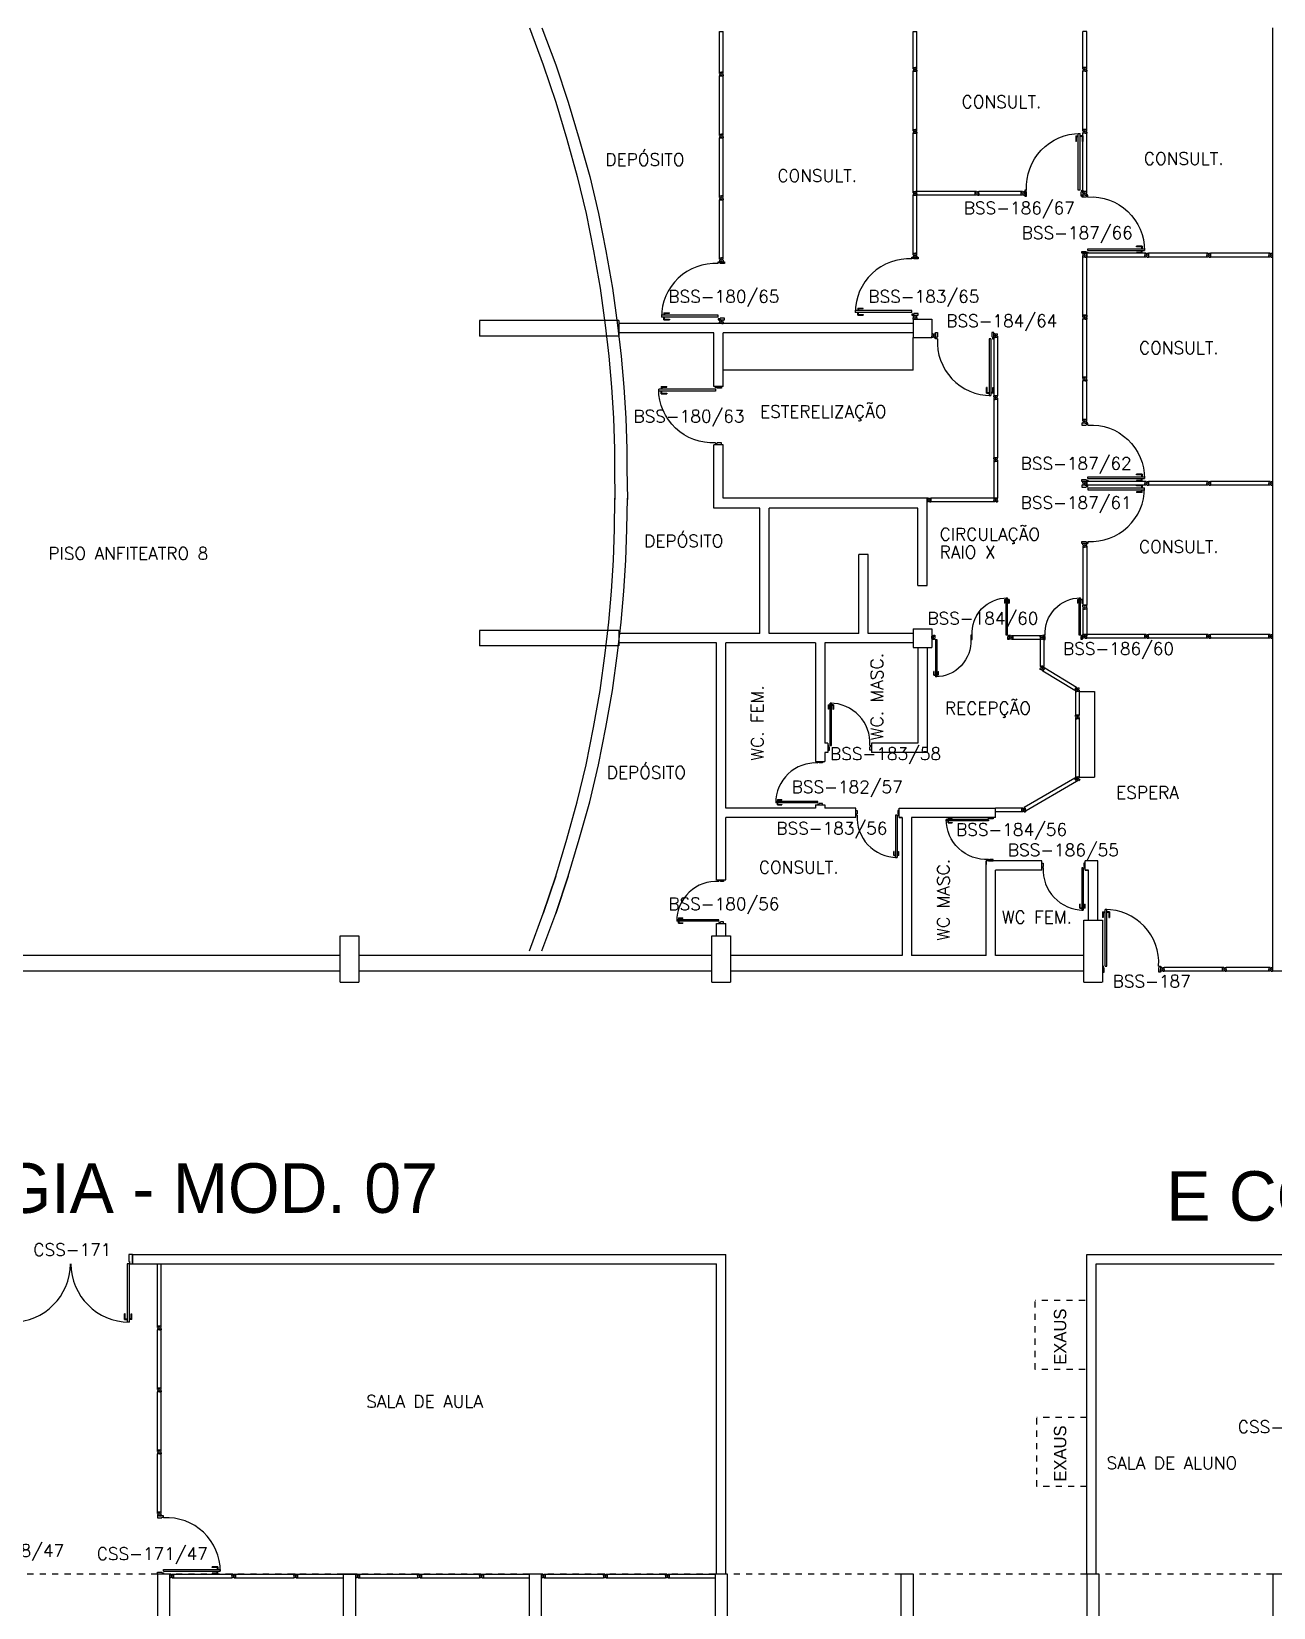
# Model space of a CAD drawing. Extents: x -248 to -11, y 347 to 447.
# Drawn here: x -65.3 to -45.25, y 406.54 to 431.97 of the extents above; entities that cross this region are included whole.
import ezdxf
from ezdxf.enums import TextEntityAlignment as Align

# ---------------------------------------------------------------- set-up
doc = ezdxf.new("R2010")
doc.units = 0
doc.header["$LTSCALE"] = 0.02
doc.header["$MEASUREMENT"] = 0
doc.linetypes.add('HIDDEN2', pattern=[0.1875, 0.125, -0.0625])
doc.layers.get('0').update_dxf_attribs({"linetype": 'CONTINUOUS'})
for name, color, linetype in [('ALV', 2, 'CONTINUOUS'), ('BANC', 2, 'CONTINUOUS'), ('DIV', 2, 'CONTINUOUS'), ('ESQ', 1, 'CONTINUOUS'), ('ESTR', 3, 'CONTINUOUS'), ('PROJ', 1, 'HIDDEN2'), ('TEXTO', 2, 'CONTINUOUS'), ('TEXTO-ENDEREÇO', 2, 'CONTINUOUS'), ('USO', 2, 'CONTINUOUS')]:
    doc.layers.add(name, color=color, linetype=linetype)
doc.styles.add('UNB-100', font='simplex.shx', dxfattribs={"height": 0.2})
doc.styles.add('UNB-100-1', font='simplex.shx', dxfattribs={"height": 0.2})

# ---------------------------------------------------------------- blocks, each defined once
blk = doc.blocks.new('PILAR-SSS')
blk.add_lwpolyline([(0.003, -26.452), (0.003, -27.952), (0.203, -27.952), (0.203, -26.452)], close=True)
blk = doc.blocks.new('PTDP-SSS')
for p, q in [((0.055, 1.015), (0.09, 1.015)), ((0.055, 0.075), (0.055, 1.015)), ((0.09, 0.075), (0.09, 1.015)), ((1.91, 0.075), (1.91, 1.015)), ((1.945, 1.015), (1.91, 1.015)), ((1.945, 0.075), (1.945, 1.015)), ((0.05, 0.075), (0, 0.075)), ((0, 0.075), (0, -0.075)), ((0.05, 0.04), (0.05, 0.075)), ((0.06, 0.04), (0.05, 0.04)), ((0.055, 0.075), (0.09, 0.075)), ((0.06, -0.075), (0.06, 0.04)), ((1.945, 0.075), (1.91, 0.075)), ((1.94, -0.075), (1.94, 0.04)), ((1.94, 0.04), (1.95, 0.04)), ((1.95, 0.04), (1.95, 0.075)), ((1.95, 0.075), (2, 0.075)), ((2, 0.075), (2, -0.075)), ((0, -0.075), (0.06, -0.075)), ((2, -0.075), (1.94, -0.075))]:
    blk.add_line(p, q)
for centre, start, end in [((0.055, 0.075), 0, 90), ((1.945, 0.075), 90, 180)]:
    blk.add_arc(centre, 0.94, start, end)
blk = doc.blocks.new('DIVMT-SSS')
for p, q in [((-0.03, 0.008), (-0.03, 0.03)), ((-0.006, 0.03), (-0.03, 0.03)), ((-0.03, 0.008), (-0.02, 0.008)), ((-0.02, -0.008), (-0.02, 0.008)), ((-0.006, 0.02), (-0.006, 0.03)), ((0.006, 0.02), (-0.006, 0.02)), ((-0.005, 0), (0.005, 0)), ((0.005, 0), (-0.005, 0)), ((0, 0.005), (0, -0.005)), ((0, -0.005), (0, 0.005)), ((0.006, 0.03), (0.03, 0.03)), ((0.006, 0.02), (0.006, 0.03)), ((0.03, 0.008), (0.02, 0.008)), ((0.02, -0.008), (0.02, 0.008)), ((0.03, 0.008), (0.03, 0.03)), ((-0.03, -0.008), (-0.03, -0.03)), ((-0.03, -0.008), (-0.02, -0.008)), ((-0.03, -0.03), (-0.03, -0.97)), ((-0.03, -0.03), (-0.009, -0.03)), ((0.03, -0.03), (-0.03, -0.03)), ((-0.03, -0.03), (-0.006, -0.03)), ((-0.009, -0.03), (-0.027, -0.03)), ((-0.006, -0.02), (-0.006, -0.03)), ((-0.006, -0.02), (0.006, -0.02)), ((-0.006, -0.02), (-0.006, -0.03)), ((0.006, -0.02), (-0.006, -0.02)), ((0.005, -0.03), (-0.005, -0.03)), ((0.006, -0.02), (0.006, -0.03)), ((0.006, -0.02), (0.006, -0.03)), ((0.03, -0.03), (0.006, -0.03)), ((0.03, -0.008), (0.02, -0.008)), ((0.03, -0.008), (0.03, -0.03)), ((0.03, -0.03), (0.03, -0.97)), ((0.03, -0.97), (-0.03, -0.97)), ((-0.006, -0.98), (-0.006, -0.97)), ((-0.006, -0.98), (0.006, -0.98)), ((0.006, -1.001), (-0.006, -1.001)), ((0.005, -0.97), (-0.005, -0.97)), ((0, -0.994), (0, -1.007)), ((0.006, -0.98), (0.006, -0.97)), ((0, -1.02), (0, -1.021))]:
    blk.add_line(p, q)
blk = doc.blocks.new('PDV2E-SSS')
at = {"layer": 'DIV'}
for p, q in [((0.034, 0.925), (0.034, 0.835)), ((0.034, 0.925), (0.074, 0.925)), ((0.044, 0.835), (0.034, 0.835)), ((0.044, 0.915), (0.044, 0.835)), ((0.044, 0.915), (0.074, 0.915)), ((0.076, 0.05), (0.076, 0.965)), ((0.106, 0.965), (0.076, 0.965)), ((0.106, 0.05), (0.106, 0.965)), ((0.148, 0.925), (0.108, 0.925)), ((0.138, 0.915), (0.108, 0.915)), ((0.138, 0.915), (0.138, 0.835)), ((0.138, 0.835), (0.148, 0.835)), ((0.148, 0.925), (0.148, 0.835)), ((0.031, 0.05), (0.031, -0.05)), ((0.051, 0.05), (0.031, 0.05)), ((0.051, 0.02), (0.051, 0.05)), ((0.051, 0.02), (0.061, 0.02)), ((0.061, -0.05), (0.061, 0.02)), ((0.076, 0.05), (0.106, 0.05)), ((0.95, 0.02), (0.94, 0.02)), ((0.94, -0.05), (0.94, 0.02)), ((0.95, 0.02), (0.95, 0.05)), ((0.95, 0.05), (0.97, 0.05)), ((0.97, 0.05), (0.97, 0.035)), ((0.97, 0.035), (0.97, -0.035)), ((0.031, -0.05), (0.061, -0.05)), ((0.97, -0.05), (0.94, -0.05)), ((0.97, -0.035), (0.97, -0.05))]:
    blk.add_line(p, q, dxfattribs=at)
at = {"layer": 'DIV', "color": 1}
blk.add_arc((0.076, 0.1), 0.865, 356.6786, 90, dxfattribs=at)
blk = doc.blocks.new('PISOANF-SSS')
for p, q in [((0, 0), (-0.224, -0.6)), ((-0.224, -0.6), (-0.427, -1.2)), ((-0.427, -1.2), (-0.603, -1.8)), ((-0.603, -1.8), (-0.772, -2.4)), ((-0.772, -2.4), (-0.914, -3)), ((-0.914, -3), (-1.032, -3.6)), ((-1.032, -3.6), (-1.14, -4.2)), ((-1.14, -4.2), (-1.223, -4.8)), ((-1.223, -4.8), (-1.28, -5.3)), ((-1.28, -5.3), (-1.324, -5.8)), ((-1.324, -5.8), (-1.355, -6.3)), ((-1.355, -6.3), (-1.374, -6.8)), ((-1.374, -6.8), (-1.374, -7.111)), ((-1.374, -7.111), (-1.38, -7.611)), ((-1.374, -8.093), (-1.38, -7.593)), ((-1.355, -8.593), (-1.374, -8.093)), ((-1.324, -9.093), (-1.355, -8.593)), ((-1.28, -9.593), (-1.324, -9.093)), ((-1.223, -10.093), (-1.28, -9.593)), ((-1.14, -10.693), (-1.223, -10.093)), ((-1.032, -11.293), (-1.14, -10.693)), ((-0.914, -11.893), (-1.032, -11.293)), ((-0.772, -12.493), (-0.914, -11.893)), ((-0.603, -13.093), (-0.772, -12.493)), ((-0.427, -13.693), (-0.603, -13.093))]:
    blk.add_line(p, q)
blk.add_lwpolyline([(-0.224, -14.293), (-0.427, -13.693)], close=True)
blk.add_lwpolyline([(0, -14.893), (-0.224, -14.293)])
blk = doc.blocks.new('MTT-SSS')
for p, q in [((-0.008, 0.03), (-0.03, 0.03)), ((-0.03, 0.03), (-0.03, 0.006)), ((-0.0185, 0.006), (-0.03, 0.006)), ((-0.0185, -0.006), (-0.0185, 0.006)), ((-0.008, 0.03), (-0.008, 0.02)), ((-0.008, 0.02), (0.008, 0.02)), ((-0.0051, 0), (0.0051, 0)), ((0, -0.0051), (0, 0.0051)), ((0.008, 0.03), (0.03, 0.03)), ((0.008, 0.03), (0.008, 0.02)), ((0.0205, -0.006), (0.0205, 0.006)), ((0.0205, 0.006), (0.03, 0.006)), ((0.03, 0.006), (0.03, 0.03)), ((-0.03, -0.03), (-0.03, -0.006)), ((-0.0185, -0.006), (-0.03, -0.006)), ((-0.008, -0.03), (-0.03, -0.03)), ((-0.008, -0.02), (0.008, -0.02)), ((-0.008, -0.03), (-0.008, -0.02)), ((0.008, -0.03), (0.008, -0.02)), ((0.008, -0.03), (0.03, -0.03)), ((0.0205, -0.006), (0.03, -0.006)), ((0.03, -0.006), (0.03, -0.03))]:
    blk.add_line(p, q)
blk = doc.blocks.new('MTT')
for p, q in [((-0.008, 0.03), (-0.03, 0.03)), ((-0.03, 0.03), (-0.03, 0.006)), ((-0.0185, 0.006), (-0.03, 0.006)), ((-0.0185, -0.006), (-0.0185, 0.006)), ((-0.008, 0.03), (-0.008, 0.02)), ((-0.008, 0.02), (0.008, 0.02)), ((-0.0051, 0), (0.0051, 0)), ((0, -0.0051), (0, 0.0051)), ((0.008, 0.03), (0.03, 0.03)), ((0.008, 0.03), (0.008, 0.02)), ((0.0205, -0.006), (0.0205, 0.006)), ((0.0205, 0.006), (0.03, 0.006)), ((0.03, 0.006), (0.03, 0.03)), ((-0.03, -0.03), (-0.03, -0.006)), ((-0.0185, -0.006), (-0.03, -0.006)), ((-0.008, -0.03), (-0.03, -0.03)), ((-0.008, -0.02), (0.008, -0.02)), ((-0.008, -0.03), (-0.008, -0.02)), ((0.008, -0.03), (0.008, -0.02)), ((0.008, -0.03), (0.03, -0.03)), ((0.0205, -0.006), (0.03, -0.006)), ((0.03, -0.006), (0.03, -0.03))]:
    blk.add_line(p, q)
blk = doc.blocks.new('MDIVMT-SSS')
for p, q in [((-0.03, 0.03), (-0.03, 0.006)), ((-0.008, 0.03), (-0.03, 0.03)), ((-0.0185, 0.006), (-0.03, 0.006)), ((-0.0185, -0.006), (-0.0185, 0.006)), ((-0.008, 0.03), (-0.008, 0.02)), ((-0.008, 0.02), (0.008, 0.02)), ((-0.0051, 0), (0.0051, 0)), ((-0.0051, 0), (0.0051, 0)), ((0, -0.0051), (0, 0.0051)), ((0, -0.0051), (0, 0.0051)), ((0.008, 0.03), (0.008, 0.02)), ((0.008, 0.03), (0.03, 0.03)), ((0.0205, 0.006), (0.03, 0.006)), ((0.0205, -0.006), (0.0205, 0.006)), ((0.0205, 0.006), (0.03, 0.006)), ((0.0205, -0.006), (0.0205, 0.006)), ((0.03, 0.03), (0.03, -0.03)), ((0.03, 0.03), (0.47, 0.03)), ((0.03, 0.006), (0.03, 0.03)), ((0.03, 0.009), (0.03, 0.027)), ((0.03, 0.005), (0.03, -0.005)), ((0.47, 0.03), (0.47, -0.03)), ((0.4795, 0.006), (0.47, 0.006)), ((0.47, 0.005), (0.47, -0.005)), ((0.4795, -0.006), (0.4795, 0.006)), ((0.4949, 0), (0.5051, 0)), ((0.5051, 0), (0.4949, 0)), ((0.5, -0.0051), (0.5, 0.0051)), ((-0.0185, -0.006), (-0.03, -0.006)), ((-0.03, -0.03), (-0.03, -0.006)), ((-0.008, -0.03), (-0.03, -0.03)), ((-0.008, -0.03), (-0.008, -0.02)), ((-0.008, -0.02), (0.008, -0.02)), ((0.008, -0.03), (0.008, -0.02)), ((0.008, -0.03), (0.03, -0.03)), ((0.0205, -0.006), (0.03, -0.006)), ((0.0205, -0.006), (0.03, -0.006)), ((0.03, -0.006), (0.03, -0.03)), ((0.03, -0.03), (0.03, -0.009)), ((0.03, -0.009), (0.03, -0.027)), ((0.03, -0.03), (0.47, -0.03)), ((0.4795, -0.006), (0.47, -0.006))]:
    blk.add_line(p, q)
blk = doc.blocks.new('MTINI-SSS')
for p, q in [((-0.03, 0.008), (-0.03, 0.028)), ((-0.03, 0.028), (-0.008, 0.028)), ((-0.03, 0.008), (-0.02, 0.008)), ((-0.02, 0), (-0.02, 0.008)), ((-0.001, 0), (-0.02, 0)), ((-0.008, 0.019), (-0.008, 0.028)), ((0.008, 0.019), (-0.008, 0.019)), ((0.005, 0), (-0.005, 0)), ((0.02, 0), (-0.001, 0)), ((0, -0.005), (0, 0.005)), ((0.008, 0.019), (0.008, 0.028)), ((0.03, 0.028), (0.008, 0.028)), ((0.03, 0.008), (0.02, 0.008)), ((0.02, 0), (0.02, 0.008)), ((0.03, 0.008), (0.03, 0.028))]:
    blk.add_line(p, q)
blk = doc.blocks.new('PDV2D-SSS')
for p, q in [((-0.148, 0.925), (-0.108, 0.925)), ((-0.148, 0.925), (-0.148, 0.835)), ((-0.138, 0.835), (-0.148, 0.835)), ((-0.138, 0.915), (-0.108, 0.915)), ((-0.138, 0.915), (-0.138, 0.835)), ((-0.106, 0.965), (-0.076, 0.965)), ((-0.106, 0.05), (-0.106, 0.965)), ((-0.076, 0.05), (-0.076, 0.965)), ((-0.034, 0.925), (-0.074, 0.925)), ((-0.044, 0.915), (-0.074, 0.915)), ((-0.044, 0.915), (-0.044, 0.835)), ((-0.044, 0.835), (-0.034, 0.835)), ((-0.034, 0.925), (-0.034, 0.835)), ((-0.95, 0.05), (-0.97, 0.05)), ((-0.97, 0.05), (-0.97, 0.035)), ((-0.97, 0.035), (-0.97, -0.035)), ((-0.95, 0.02), (-0.95, 0.05)), ((-0.95, 0.02), (-0.94, 0.02)), ((-0.94, -0.05), (-0.94, 0.02)), ((-0.076, 0.05), (-0.106, 0.05)), ((-0.051, 0.02), (-0.061, 0.02)), ((-0.061, -0.05), (-0.061, 0.02)), ((-0.051, 0.05), (-0.031, 0.05)), ((-0.051, 0.02), (-0.051, 0.05)), ((-0.031, 0.05), (-0.031, -0.05)), ((-0.97, -0.035), (-0.97, -0.05)), ((-0.97, -0.05), (-0.94, -0.05)), ((-0.031, -0.05), (-0.061, -0.05))]:
    blk.add_line(p, q)
at = {"color": 1}
blk.add_arc((-0.076, 0.1), 0.865, 90, 183.3214, dxfattribs=at)

msp = doc.modelspace()

# ---------------------------------------------------------------- linework, layer by layer
at = {"layer": 'ALV'}
for p, q in [((-45.269, 432.03), (-45.269, 416.808)), ((-51.069, 427.255), (-55.819, 427.255)), ((-54.286, 427.105), (-55.819, 427.105)), ((-54.286, 426.242), (-54.286, 427.105)), ((-51.069, 427.105), (-54.136, 427.105)), ((-54.136, 426.242), (-54.136, 427.105)), ((-54.136, 426.242), (-54.286, 426.242)), ((-54.286, 424.28), (-54.286, 425.302)), ((-54.136, 425.302), (-54.286, 425.302)), ((-54.136, 424.44), (-54.136, 425.302)), ((-53.544, 424.28), (-54.286, 424.28)), ((-50.844, 424.44), (-54.136, 424.44)), ((-53.544, 422.255), (-53.544, 424.28)), ((-50.994, 424.28), (-53.394, 424.28)), ((-53.394, 422.255), (-53.394, 424.28)), ((-50.994, 423.03), (-50.994, 424.28)), ((-50.844, 423.03), (-50.844, 424.44)), ((-51.794, 423.53), (-51.944, 423.53)), ((-51.944, 422.255), (-51.944, 423.53)), ((-51.794, 422.255), (-51.794, 423.53)), ((-50.994, 423.03), (-50.844, 423.03)), ((-55.819, 422.305), (-58.069, 422.305)), ((-58.069, 422.305), (-58.069, 422.055)), ((-55.819, 422.305), (-55.819, 422.055)), ((-53.544, 422.255), (-55.819, 422.255)), ((-51.944, 422.255), (-53.394, 422.255)), ((-51.069, 422.255), (-51.794, 422.255)), ((-55.819, 422.055), (-58.069, 422.055)), ((-54.241, 422.105), (-55.819, 422.105)), ((-54.241, 418.278), (-54.241, 422.105)), ((-52.644, 422.105), (-54.091, 422.105)), ((-54.091, 419.437), (-54.091, 422.105)), ((-52.644, 422.105), (-52.644, 420.188)), ((-51.069, 422.105), (-52.494, 422.105)), ((-52.494, 422.105), (-52.494, 420.487)), ((-50.994, 422.03), (-50.994, 420.487)), ((-50.844, 422.03), (-50.844, 420.337)), ((-52.444, 420.487), (-52.494, 420.487)), ((-52.444, 420.487), (-52.444, 420.337)), ((-50.994, 420.487), (-51.744, 420.487)), ((-51.744, 420.487), (-51.744, 420.337)), ((-52.644, 420.188), (-52.494, 420.188)), ((-52.444, 420.337), (-52.494, 420.337)), ((-52.494, 420.337), (-52.494, 420.188)), ((-50.844, 420.337), (-51.744, 420.337)), ((-52.644, 419.437), (-54.091, 419.437)), ((-52.644, 419.488), (-52.494, 419.488)), ((-52.644, 419.488), (-52.644, 419.437)), ((-52.494, 419.488), (-52.494, 419.437)), ((-51.996, 419.437), (-52.494, 419.437)), ((-51.996, 419.287), (-51.996, 419.437)), ((-51.296, 419.437), (-49.741, 419.437)), ((-51.296, 419.287), (-51.296, 419.437)), ((-49.741, 419.287), (-49.741, 419.437)), ((-51.996, 419.287), (-54.091, 419.287)), ((-54.091, 418.278), (-54.091, 419.287)), ((-51.296, 419.287), (-51.245, 419.287)), ((-51.245, 419.287), (-51.296, 419.287)), ((-51.245, 419.287), (-51.245, 417.058)), ((-49.741, 419.287), (-51.095, 419.287)), ((-51.095, 419.287), (-51.095, 417.058)), ((-49.891, 417.058), (-49.891, 418.587)), ((-48.992, 418.587), (-49.891, 418.587)), ((-49.891, 418.577), (-49.891, 418.527)), ((-49.891, 418.527), (-49.891, 418.577)), ((-49.741, 417.058), (-49.741, 418.437)), ((-48.992, 418.437), (-49.741, 418.437)), ((-48.992, 418.437), (-48.992, 418.587)), ((-48.091, 418.587), (-48.292, 418.587)), ((-48.292, 418.437), (-48.292, 418.587)), ((-48.241, 418.437), (-48.292, 418.437)), ((-48.292, 418.437), (-48.241, 418.437)), ((-48.241, 418.437), (-48.292, 418.437)), ((-48.241, 417.627), (-48.241, 418.437)), ((-48.091, 417.627), (-48.091, 418.587)), ((-54.241, 418.278), (-54.091, 418.278)), ((-54.241, 417.377), (-54.241, 417.578)), ((-54.241, 417.578), (-54.091, 417.578)), ((-54.091, 417.377), (-54.091, 417.578)), ((-60.316, 417.058), (-66.016, 417.058)), ((-54.316, 417.058), (-60.016, 417.058)), ((-51.245, 417.058), (-54.016, 417.058)), ((-49.891, 417.058), (-51.095, 417.058)), ((-48.316, 417.058), (-49.741, 417.058)), ((-60.316, 416.808), (-66.016, 416.808)), ((-54.316, 416.808), (-60.016, 416.808)), ((-48.316, 416.808), (-54.016, 416.808)), ((-44.969, 416.808), (-45.269, 416.808)), ((-63.666, 412.234), (-54.091, 412.234)), ((-63.666, 412.234), (-63.666, 412.084)), ((-63.666, 412.084), (-54.241, 412.084)), ((-54.241, 407.077), (-54.241, 412.084)), ((-54.091, 407.077), (-54.091, 412.234)), ((-48.266, 412.235), (-38.142, 412.235)), ((-48.266, 407.077), (-48.266, 412.235)), ((-48.116, 407.077), (-48.116, 412.085)), ((-48.116, 412.085), (-45.241, 412.085)), ((-61.117, 407.077), (-57.266, 407.077))]:
    msp.add_line(p, q, dxfattribs=at)
at = {"layer": 'BANC'}
for q in [(-51.069, 427.03), (-54.136, 426.505)]:
    msp.add_line((-51.069, 426.505), q, dxfattribs=at)
at = {"layer": 'DIV'}
for p, q in [((-54.196, 431.315), (-54.196, 431.969)), ((-54.196, 431.969), (-54.136, 431.969)), ((-54.196, 431.969), (-54.136, 431.969)), ((-54.136, 431.315), (-54.136, 431.969)), ((-51.069, 431.39), (-51.069, 431.969)), ((-51.069, 431.969), (-51.009, 431.969)), ((-51.069, 431.969), (-51.009, 431.969)), ((-51.009, 431.39), (-51.009, 431.969)), ((-48.329, 431.39), (-48.329, 431.969)), ((-48.269, 431.969), (-48.329, 431.969)), ((-48.269, 431.969), (-48.329, 431.969)), ((-48.269, 431.39), (-48.269, 431.969)), ((-54.196, 431.293), (-54.196, 431.315)), ((-54.196, 431.315), (-54.172, 431.315)), ((-54.196, 431.315), (-54.136, 431.315)), ((-54.172, 431.305), (-54.172, 431.315)), ((-54.172, 431.305), (-54.172, 431.315)), ((-54.171, 431.315), (-54.161, 431.315)), ((-54.16, 431.305), (-54.16, 431.315)), ((-54.136, 431.315), (-54.16, 431.315)), ((-54.16, 431.305), (-54.16, 431.315)), ((-54.136, 431.315), (-54.157, 431.315)), ((-54.157, 431.315), (-54.139, 431.315)), ((-54.136, 431.293), (-54.136, 431.315)), ((-51.069, 431.368), (-51.069, 431.39)), ((-51.069, 431.39), (-51.045, 431.39)), ((-51.069, 431.39), (-51.009, 431.39)), ((-51.069, 431.368), (-51.059, 431.368)), ((-51.069, 431.352), (-51.069, 431.33)), ((-51.069, 431.352), (-51.059, 431.352)), ((-51.045, 431.33), (-51.069, 431.33)), ((-51.059, 431.368), (-51.059, 431.352)), ((-51.045, 431.38), (-51.045, 431.39)), ((-51.045, 431.38), (-51.045, 431.39)), ((-51.033, 431.38), (-51.045, 431.38)), ((-51.045, 431.38), (-51.033, 431.38)), ((-51.045, 431.339), (-51.045, 431.33)), ((-51.045, 431.339), (-51.033, 431.339)), ((-51.044, 431.39), (-51.034, 431.39)), ((-51.034, 431.36), (-51.044, 431.36)), ((-51.044, 431.36), (-51.034, 431.36)), ((-51.039, 431.354), (-51.039, 431.365)), ((-51.039, 431.365), (-51.039, 431.354)), ((-51.033, 431.38), (-51.033, 431.39)), ((-51.009, 431.39), (-51.033, 431.39)), ((-51.033, 431.38), (-51.033, 431.39)), ((-51.033, 431.339), (-51.033, 431.33)), ((-51.033, 431.33), (-51.009, 431.33)), ((-51.009, 431.39), (-51.03, 431.39)), ((-51.03, 431.39), (-51.012, 431.39)), ((-51.019, 431.368), (-51.019, 431.352)), ((-51.009, 431.368), (-51.019, 431.368)), ((-51.009, 431.352), (-51.019, 431.352)), ((-51.009, 431.368), (-51.009, 431.39)), ((-51.009, 431.352), (-51.009, 431.33)), ((-48.329, 431.39), (-48.305, 431.39)), ((-48.329, 431.368), (-48.329, 431.39)), ((-48.269, 431.39), (-48.329, 431.39)), ((-48.329, 431.39), (-48.308, 431.39)), ((-48.329, 431.368), (-48.319, 431.368)), ((-48.329, 431.352), (-48.319, 431.352)), ((-48.329, 431.352), (-48.329, 431.33)), ((-48.305, 431.33), (-48.329, 431.33)), ((-48.308, 431.39), (-48.326, 431.39)), ((-48.319, 431.368), (-48.319, 431.352)), ((-48.305, 431.38), (-48.305, 431.39)), ((-48.305, 431.38), (-48.305, 431.39)), ((-48.293, 431.38), (-48.305, 431.38)), ((-48.305, 431.38), (-48.293, 431.38)), ((-48.293, 431.339), (-48.305, 431.339)), ((-48.305, 431.339), (-48.305, 431.33)), ((-48.294, 431.39), (-48.304, 431.39)), ((-48.294, 431.36), (-48.304, 431.36)), ((-48.304, 431.36), (-48.294, 431.36)), ((-48.299, 431.365), (-48.299, 431.354)), ((-48.299, 431.354), (-48.299, 431.365)), ((-48.293, 431.38), (-48.293, 431.39)), ((-48.269, 431.39), (-48.293, 431.39)), ((-48.293, 431.38), (-48.293, 431.39)), ((-48.293, 431.339), (-48.293, 431.33)), ((-48.293, 431.33), (-48.269, 431.33)), ((-48.279, 431.368), (-48.279, 431.352)), ((-48.269, 431.368), (-48.279, 431.368)), ((-48.269, 431.352), (-48.279, 431.352)), ((-48.269, 431.368), (-48.269, 431.39)), ((-48.269, 431.352), (-48.269, 431.33)), ((-54.196, 431.293), (-54.186, 431.293)), ((-54.196, 431.277), (-54.196, 431.255)), ((-54.196, 431.277), (-54.186, 431.277)), ((-54.172, 431.255), (-54.196, 431.255)), ((-54.186, 431.293), (-54.186, 431.277)), ((-54.16, 431.305), (-54.172, 431.305)), ((-54.172, 431.305), (-54.16, 431.305)), ((-54.161, 431.285), (-54.172, 431.285)), ((-54.172, 431.285), (-54.161, 431.285)), ((-54.172, 431.264), (-54.172, 431.255)), ((-54.172, 431.264), (-54.16, 431.264)), ((-54.166, 431.279), (-54.166, 431.29)), ((-54.166, 431.29), (-54.166, 431.279)), ((-54.16, 431.264), (-54.16, 431.255)), ((-54.16, 431.255), (-54.136, 431.255)), ((-54.146, 431.293), (-54.146, 431.277)), ((-54.136, 431.293), (-54.146, 431.293)), ((-54.136, 431.277), (-54.146, 431.277)), ((-54.136, 431.277), (-54.136, 431.255)), ((-50.058, 429.36), (-50.059, 429.36)), ((-50.032, 429.36), (-50.046, 429.36)), ((-50.039, 429.353), (-50.039, 429.366)), ((-50.018, 429.366), (-50.009, 429.366)), ((-50.018, 429.366), (-50.018, 429.354)), ((-50.018, 429.354), (-50.009, 429.354)), ((-49.328, 429.39), (-50.009, 429.39)), ((-50.009, 429.33), (-50.009, 429.39)), ((-50.009, 429.355), (-50.009, 429.365)), ((-49.328, 429.33), (-50.009, 429.33)), ((-49.328, 429.39), (-49.328, 429.366)), ((-49.306, 429.39), (-49.328, 429.39)), ((-49.328, 429.33), (-49.328, 429.39)), ((-49.328, 429.39), (-49.328, 429.369)), ((-49.328, 429.369), (-49.328, 429.387)), ((-49.319, 429.366), (-49.328, 429.366)), ((-49.319, 429.366), (-49.328, 429.366)), ((-49.328, 429.355), (-49.328, 429.365)), ((-49.319, 429.354), (-49.328, 429.354)), ((-49.328, 429.33), (-49.328, 429.354)), ((-49.319, 429.354), (-49.328, 429.354)), ((-49.306, 429.33), (-49.328, 429.33)), ((-49.319, 429.354), (-49.319, 429.366)), ((-49.319, 429.366), (-49.319, 429.354)), ((-49.306, 429.39), (-49.306, 429.38)), ((-49.306, 429.38), (-49.29, 429.38)), ((-49.306, 429.34), (-49.29, 429.34)), ((-49.306, 429.33), (-49.306, 429.34)), ((-49.304, 429.36), (-49.293, 429.36)), ((-49.293, 429.36), (-49.304, 429.36)), ((-49.298, 429.354), (-49.298, 429.365)), ((-49.298, 429.365), (-49.298, 429.354)), ((-49.29, 429.39), (-49.29, 429.38)), ((-49.29, 429.39), (-49.268, 429.39)), ((-49.29, 429.33), (-49.29, 429.34)), ((-49.29, 429.33), (-49.268, 429.33)), ((-49.278, 429.354), (-49.278, 429.366)), ((-49.278, 429.366), (-49.268, 429.366)), ((-49.278, 429.354), (-49.268, 429.354)), ((-49.268, 429.366), (-49.268, 429.39)), ((-49.268, 429.354), (-49.268, 429.33)), ((-50.709, 427.09), (-50.709, 427.03)), ((-48.329, 425.71), (-48.329, 426.33)), ((-48.269, 426.33), (-48.329, 426.33)), ((-48.293, 426.36), (-48.305, 426.36)), ((-48.305, 426.339), (-48.305, 426.33)), ((-48.305, 426.339), (-48.293, 426.339)), ((-48.294, 426.33), (-48.304, 426.33)), ((-48.299, 426.379), (-48.299, 426.38)), ((-48.299, 426.353), (-48.299, 426.367)), ((-48.293, 426.339), (-48.293, 426.33)), ((-48.269, 425.71), (-48.269, 426.33)), ((-48.329, 425.71), (-48.305, 425.71)), ((-48.329, 425.688), (-48.329, 425.71)), ((-48.269, 425.71), (-48.329, 425.71)), ((-48.329, 425.71), (-48.308, 425.71)), ((-48.329, 425.688), (-48.319, 425.688)), ((-48.329, 425.672), (-48.319, 425.672)), ((-48.329, 425.672), (-48.329, 425.65)), ((-48.305, 425.65), (-48.329, 425.65)), ((-48.308, 425.71), (-48.326, 425.71)), ((-48.319, 425.688), (-48.319, 425.672)), ((-48.305, 425.7), (-48.305, 425.71)), ((-48.305, 425.7), (-48.305, 425.71)), ((-48.293, 425.7), (-48.305, 425.7)), ((-48.305, 425.7), (-48.293, 425.7)), ((-48.293, 425.659), (-48.305, 425.659)), ((-48.305, 425.659), (-48.305, 425.65)), ((-48.294, 425.71), (-48.304, 425.71)), ((-48.294, 425.68), (-48.304, 425.68)), ((-48.304, 425.68), (-48.294, 425.68)), ((-48.299, 425.685), (-48.299, 425.674)), ((-48.299, 425.674), (-48.299, 425.685)), ((-48.293, 425.7), (-48.293, 425.71)), ((-48.269, 425.71), (-48.293, 425.71)), ((-48.293, 425.7), (-48.293, 425.71)), ((-48.293, 425.659), (-48.293, 425.65)), ((-48.293, 425.65), (-48.269, 425.65)), ((-48.279, 425.688), (-48.279, 425.672)), ((-48.269, 425.688), (-48.279, 425.688)), ((-48.269, 425.672), (-48.279, 425.672)), ((-48.269, 425.688), (-48.269, 425.71)), ((-48.269, 425.672), (-48.269, 425.65)), ((-49.745, 425.09), (-49.769, 425.09)), ((-49.769, 425.068), (-49.769, 425.09)), ((-49.769, 425.068), (-49.759, 425.068)), ((-49.769, 425.052), (-49.759, 425.052)), ((-49.769, 425.052), (-49.769, 425.03)), ((-49.769, 425.03), (-49.769, 424.44)), ((-49.769, 425.03), (-49.745, 425.03)), ((-49.709, 425.03), (-49.769, 425.03)), ((-49.769, 425.03), (-49.748, 425.03)), ((-49.748, 425.03), (-49.766, 425.03)), ((-49.759, 425.052), (-49.759, 425.068)), ((-49.745, 425.08), (-49.745, 425.09)), ((-49.733, 425.08), (-49.745, 425.08)), ((-49.733, 425.039), (-49.745, 425.039)), ((-49.745, 425.039), (-49.745, 425.03)), ((-49.745, 425.039), (-49.733, 425.039)), ((-49.745, 425.039), (-49.745, 425.03)), ((-49.734, 425.06), (-49.744, 425.06)), ((-49.744, 425.06), (-49.734, 425.06)), ((-49.734, 425.03), (-49.744, 425.03)), ((-49.739, 425.054), (-49.739, 425.065)), ((-49.739, 425.065), (-49.739, 425.054)), ((-49.733, 425.08), (-49.733, 425.09)), ((-49.733, 425.09), (-49.709, 425.09)), ((-49.733, 425.039), (-49.733, 425.03)), ((-49.733, 425.039), (-49.733, 425.03)), ((-49.709, 425.03), (-49.733, 425.03)), ((-49.719, 425.052), (-49.719, 425.068)), ((-49.709, 425.068), (-49.719, 425.068)), ((-49.709, 425.052), (-49.719, 425.052)), ((-49.709, 425.068), (-49.709, 425.09)), ((-49.709, 425.052), (-49.709, 425.03)), ((-49.709, 425.03), (-49.709, 424.44)), ((-50.784, 424.44), (-50.784, 424.38)), ((-49.769, 424.44), (-50.784, 424.44)), ((-49.769, 424.38), (-50.784, 424.38)), ((-49.709, 424.44), (-49.769, 424.44)), ((-49.769, 424.44), (-49.769, 424.38)), ((-49.747, 424.44), (-49.769, 424.44)), ((-49.769, 424.44), (-49.769, 424.416)), ((-49.76, 424.416), (-49.769, 424.416)), ((-49.76, 424.416), (-49.769, 424.416)), ((-49.769, 424.415), (-49.769, 424.405)), ((-49.76, 424.404), (-49.769, 424.404)), ((-49.769, 424.38), (-49.769, 424.404)), ((-49.76, 424.404), (-49.769, 424.404)), ((-49.769, 424.38), (-49.769, 424.401)), ((-49.769, 424.401), (-49.769, 424.383)), ((-49.747, 424.38), (-49.769, 424.38)), ((-49.76, 424.404), (-49.76, 424.416)), ((-49.76, 424.416), (-49.76, 424.404)), ((-49.747, 424.44), (-49.747, 424.43)), ((-49.747, 424.43), (-49.731, 424.43)), ((-49.747, 424.39), (-49.731, 424.39)), ((-49.747, 424.38), (-49.747, 424.39)), ((-49.745, 424.43), (-49.745, 424.44)), ((-49.745, 424.43), (-49.733, 424.43)), ((-49.733, 424.409), (-49.745, 424.409)), ((-49.734, 424.44), (-49.744, 424.44)), ((-49.734, 424.41), (-49.744, 424.41)), ((-49.744, 424.41), (-49.734, 424.41)), ((-49.739, 424.416), (-49.739, 424.402)), ((-49.739, 424.404), (-49.739, 424.415)), ((-49.739, 424.415), (-49.739, 424.404)), ((-49.739, 424.39), (-49.739, 424.389)), ((-49.733, 424.43), (-49.733, 424.44)), ((-49.731, 424.44), (-49.709, 424.44)), ((-49.731, 424.44), (-49.731, 424.43)), ((-49.731, 424.38), (-49.731, 424.39)), ((-49.731, 424.38), (-49.709, 424.38)), ((-49.719, 424.416), (-49.709, 424.416)), ((-49.719, 424.416), (-49.719, 424.404)), ((-49.719, 424.404), (-49.709, 424.404)), ((-49.709, 424.416), (-49.709, 424.44)), ((-49.709, 424.404), (-49.709, 424.38)), ((-48.305, 422.71), (-48.329, 422.71)), ((-48.329, 422.688), (-48.329, 422.71)), ((-48.329, 422.688), (-48.319, 422.688)), ((-48.329, 422.672), (-48.319, 422.672)), ((-48.329, 422.672), (-48.329, 422.65)), ((-48.319, 422.672), (-48.319, 422.688)), ((-48.305, 422.7), (-48.305, 422.71)), ((-48.293, 422.7), (-48.305, 422.7)), ((-48.294, 422.68), (-48.304, 422.68)), ((-48.304, 422.68), (-48.294, 422.68)), ((-48.299, 422.674), (-48.299, 422.685)), ((-48.299, 422.685), (-48.299, 422.674)), ((-48.293, 422.7), (-48.293, 422.71)), ((-48.293, 422.71), (-48.269, 422.71)), ((-48.279, 422.672), (-48.279, 422.688)), ((-48.269, 422.688), (-48.279, 422.688)), ((-48.269, 422.672), (-48.279, 422.672)), ((-48.269, 422.688), (-48.269, 422.71)), ((-48.269, 422.672), (-48.269, 422.65)), ((-48.329, 422.65), (-48.329, 422.24)), ((-48.329, 422.65), (-48.305, 422.65)), ((-48.269, 422.65), (-48.329, 422.65)), ((-48.329, 422.65), (-48.308, 422.65)), ((-48.308, 422.65), (-48.326, 422.65)), ((-48.293, 422.659), (-48.305, 422.659)), ((-48.305, 422.659), (-48.305, 422.65)), ((-48.305, 422.659), (-48.293, 422.659)), ((-48.305, 422.659), (-48.305, 422.65)), ((-48.294, 422.65), (-48.304, 422.65)), ((-48.293, 422.659), (-48.293, 422.65)), ((-48.293, 422.659), (-48.293, 422.65)), ((-48.269, 422.65), (-48.293, 422.65)), ((-48.269, 422.65), (-48.269, 422.24)), ((-48.269, 422.24), (-48.329, 422.24)), ((-49.025, 421.682), (-49.013, 421.703)), ((-49.006, 421.671), (-49.025, 421.682)), ((-49.003, 421.697), (-49.013, 421.703)), ((-48.994, 421.734), (-49.007, 421.713)), ((-48.997, 421.707), (-49.007, 421.713)), ((-49.006, 421.671), (-49.001, 421.68)), ((-49.003, 421.697), (-48.997, 421.707)), ((-49.001, 421.68), (-48.988, 421.671)), ((-48.975, 421.722), (-48.994, 421.734)), ((-48.993, 421.663), (-48.988, 421.671)), ((-48.993, 421.663), (-48.974, 421.651)), ((-48.988, 421.695), (-48.98, 421.69)), ((-48.988, 421.695), (-48.98, 421.69)), ((-48.987, 421.688), (-48.981, 421.697)), ((-48.987, 421.688), (-48.981, 421.697)), ((-48.975, 421.722), (-48.981, 421.714)), ((-48.981, 421.714), (-48.967, 421.706)), ((-48.943, 421.703), (-48.974, 421.651)), ((-48.962, 421.672), (-48.974, 421.651)), ((-48.974, 421.651), (-48.963, 421.669)), ((-48.974, 421.651), (-48.462, 421.339)), ((-48.963, 421.669), (-48.972, 421.654)), ((-48.97, 421.677), (-48.963, 421.687)), ((-48.97, 421.677), (-48.963, 421.687)), ((-48.97, 421.677), (-48.962, 421.672)), ((-48.97, 421.677), (-48.962, 421.672)), ((-48.962, 421.714), (-48.967, 421.706)), ((-48.963, 421.687), (-48.955, 421.682)), ((-48.963, 421.687), (-48.955, 421.682)), ((-48.962, 421.714), (-48.943, 421.703)), ((-48.956, 421.681), (-48.961, 421.673)), ((-48.955, 421.682), (-48.943, 421.703)), ((-48.954, 421.685), (-48.944, 421.7)), ((-48.943, 421.703), (-48.431, 421.391)), ((-48.431, 421.391), (-48.462, 421.339)), ((-48.426, 421.38), (-48.45, 421.38)), ((-48.45, 421.358), (-48.45, 421.38)), ((-48.45, 421.358), (-48.44, 421.358)), ((-48.45, 421.342), (-48.44, 421.342)), ((-48.45, 421.342), (-48.45, 421.32)), ((-48.45, 421.32), (-48.426, 421.32)), ((-48.39, 421.32), (-48.45, 421.32)), ((-48.45, 421.32), (-48.429, 421.32)), ((-48.45, 421.32), (-48.45, 420.939)), ((-48.444, 421.369), (-48.449, 421.361)), ((-48.441, 421.355), (-48.449, 421.36)), ((-48.429, 421.32), (-48.447, 421.32)), ((-48.435, 421.365), (-48.443, 421.37)), ((-48.441, 421.355), (-48.435, 421.365)), ((-48.44, 421.342), (-48.44, 421.358)), ((-48.426, 421.37), (-48.426, 421.38)), ((-48.414, 421.37), (-48.426, 421.37)), ((-48.415, 421.35), (-48.426, 421.35)), ((-48.426, 421.35), (-48.415, 421.35)), ((-48.414, 421.329), (-48.426, 421.329)), ((-48.426, 421.329), (-48.426, 421.32)), ((-48.426, 421.329), (-48.414, 421.329)), ((-48.426, 421.329), (-48.426, 421.32)), ((-48.425, 421.352), (-48.416, 421.347)), ((-48.416, 421.347), (-48.425, 421.352)), ((-48.415, 421.32), (-48.425, 421.32)), ((-48.423, 421.345), (-48.418, 421.354)), ((-48.42, 421.344), (-48.42, 421.355)), ((-48.42, 421.355), (-48.42, 421.344)), ((-48.414, 421.37), (-48.414, 421.38)), ((-48.414, 421.38), (-48.39, 421.38)), ((-48.414, 421.329), (-48.414, 421.32)), ((-48.414, 421.329), (-48.414, 421.32)), ((-48.39, 421.32), (-48.414, 421.32)), ((-48.4, 421.342), (-48.4, 421.358)), ((-48.39, 421.358), (-48.4, 421.358)), ((-48.39, 421.342), (-48.4, 421.342)), ((-48.39, 421.358), (-48.39, 421.38)), ((-48.39, 421.342), (-48.39, 421.32)), ((-48.39, 421.32), (-48.14, 421.32)), ((-48.39, 421.32), (-48.39, 420.939)), ((-48.14, 421.32), (-48.14, 419.938)), ((-48.39, 420.939), (-48.45, 420.939)), ((-48.414, 420.908), (-48.427, 420.908)), ((-48.426, 420.929), (-48.426, 420.939)), ((-48.426, 420.929), (-48.414, 420.929)), ((-48.415, 420.939), (-48.425, 420.939)), ((-48.42, 420.915), (-48.42, 420.901)), ((-48.42, 420.889), (-48.42, 420.888)), ((-48.414, 420.929), (-48.414, 420.939)), ((-48.39, 419.938), (-48.14, 419.938)), ((-49.316, 419.437), (-49.741, 419.437)), ((-49.316, 419.377), (-49.741, 419.377)), ((-49.316, 419.437), (-49.316, 419.413)), ((-49.294, 419.437), (-49.316, 419.437)), ((-49.316, 419.377), (-49.316, 419.437)), ((-49.316, 419.437), (-49.316, 419.416)), ((-49.316, 419.416), (-49.316, 419.434)), ((-49.307, 419.413), (-49.316, 419.413)), ((-49.307, 419.413), (-49.316, 419.413)), ((-49.316, 419.402), (-49.316, 419.412)), ((-49.307, 419.401), (-49.316, 419.401)), ((-49.316, 419.377), (-49.316, 419.401)), ((-49.307, 419.401), (-49.316, 419.401)), ((-49.294, 419.377), (-49.316, 419.377)), ((-49.307, 419.401), (-49.307, 419.413)), ((-49.307, 419.413), (-49.307, 419.401)), ((-49.294, 419.437), (-49.294, 419.427)), ((-49.294, 419.427), (-49.278, 419.427)), ((-49.294, 419.387), (-49.278, 419.387)), ((-49.294, 419.377), (-49.294, 419.387)), ((-49.292, 419.407), (-49.281, 419.407)), ((-49.281, 419.407), (-49.292, 419.407)), ((-49.286, 419.402), (-49.286, 419.413)), ((-49.286, 419.413), (-49.286, 419.402)), ((-49.278, 419.437), (-49.278, 419.427)), ((-49.278, 419.437), (-49.256, 419.437)), ((-49.278, 419.377), (-49.278, 419.387)), ((-49.278, 419.377), (-49.256, 419.377)), ((-49.266, 419.401), (-49.266, 419.413)), ((-49.266, 419.413), (-49.256, 419.413)), ((-49.266, 419.401), (-49.256, 419.401)), ((-49.256, 419.413), (-49.256, 419.437)), ((-49.256, 419.401), (-49.256, 419.377)), ((-46.067, 416.838), (-46.068, 416.838)), ((-46.041, 416.838), (-46.055, 416.838)), ((-46.048, 416.832), (-46.048, 416.845)), ((-46.027, 416.844), (-46.017, 416.844)), ((-46.027, 416.844), (-46.027, 416.832)), ((-46.027, 416.832), (-46.017, 416.832)), ((-45.329, 416.868), (-46.017, 416.868)), ((-46.017, 416.808), (-46.017, 416.868)), ((-46.017, 416.833), (-46.017, 416.843)), ((-45.329, 416.868), (-45.329, 416.808)), ((-45.329, 416.808), (-46.017, 416.808)), ((-63.266, 411.077), (-63.266, 412.084)), ((-63.206, 411.077), (-63.206, 412.084)), ((-63.266, 411.077), (-63.245, 411.077)), ((-63.206, 411.077), (-63.266, 411.077)), ((-63.266, 411.055), (-63.266, 411.077)), ((-63.266, 411.077), (-63.242, 411.077)), ((-63.266, 411.055), (-63.256, 411.055)), ((-63.266, 411.039), (-63.266, 411.017)), ((-63.266, 411.039), (-63.256, 411.039)), ((-63.242, 411.017), (-63.266, 411.017)), ((-63.245, 411.077), (-63.263, 411.077)), ((-63.256, 411.055), (-63.256, 411.039)), ((-63.242, 411.067), (-63.242, 411.077)), ((-63.242, 411.067), (-63.242, 411.077)), ((-63.242, 411.067), (-63.23, 411.067)), ((-63.23, 411.067), (-63.242, 411.067)), ((-63.242, 411.026), (-63.242, 411.017)), ((-63.23, 411.026), (-63.242, 411.026)), ((-63.231, 411.077), (-63.241, 411.077)), ((-63.241, 411.047), (-63.231, 411.047)), ((-63.231, 411.047), (-63.241, 411.047)), ((-63.236, 411.042), (-63.236, 411.052)), ((-63.236, 411.052), (-63.236, 411.042)), ((-63.23, 411.067), (-63.23, 411.077)), ((-63.206, 411.077), (-63.23, 411.077)), ((-63.23, 411.067), (-63.23, 411.077)), ((-63.23, 411.026), (-63.23, 411.017)), ((-63.23, 411.017), (-63.206, 411.017)), ((-63.206, 411.055), (-63.216, 411.055)), ((-63.216, 411.055), (-63.216, 411.039)), ((-63.206, 411.039), (-63.216, 411.039)), ((-63.206, 411.055), (-63.206, 411.077)), ((-63.206, 411.039), (-63.206, 411.017)), ((-61.066, 407.053), (-61.066, 407.077)), ((-61.044, 407.077), (-61.066, 407.077)), ((-61.057, 407.053), (-61.066, 407.053)), ((-61.066, 407.041), (-61.066, 407.017)), ((-61.057, 407.041), (-61.066, 407.041)), ((-61.044, 407.017), (-61.066, 407.017)), ((-61.057, 407.053), (-61.057, 407.041)), ((-61.044, 407.077), (-61.044, 407.067)), ((-61.028, 407.067), (-61.044, 407.067)), ((-61.044, 407.017), (-61.044, 407.027)), ((-61.028, 407.027), (-61.044, 407.027)), ((-61.043, 407.077), (-60.327, 407.077)), ((-61.042, 407.047), (-61.031, 407.047)), ((-61.031, 407.047), (-61.042, 407.047)), ((-61.036, 407.042), (-61.036, 407.053)), ((-61.036, 407.053), (-61.036, 407.042)), ((-61.028, 407.077), (-61.006, 407.077)), ((-61.028, 407.077), (-61.028, 407.067)), ((-61.028, 407.017), (-61.028, 407.027)), ((-61.028, 407.017), (-61.006, 407.017)), ((-61.016, 407.053), (-61.006, 407.053)), ((-61.016, 407.041), (-61.016, 407.053)), ((-61.016, 407.053), (-61.006, 407.053)), ((-61.016, 407.053), (-61.016, 407.041)), ((-61.016, 407.041), (-61.006, 407.041)), ((-61.016, 407.041), (-61.006, 407.041)), ((-61.006, 407.077), (-60.266, 407.077)), ((-61.006, 407.077), (-61.006, 407.017)), ((-61.006, 407.077), (-61.006, 407.053)), ((-61.006, 407.052), (-61.006, 407.042)), ((-61.006, 407.017), (-61.006, 407.041)), ((-61.006, 407.017), (-61.006, 407.038)), ((-61.006, 407.038), (-61.006, 407.02)), ((-61.006, 407.017), (-60.266, 407.017)), ((-58.066, 407.053), (-58.066, 407.077)), ((-58.044, 407.077), (-58.066, 407.077)), ((-58.057, 407.053), (-58.066, 407.053)), ((-58.066, 407.041), (-58.066, 407.017)), ((-58.057, 407.041), (-58.066, 407.041)), ((-58.044, 407.017), (-58.066, 407.017)), ((-58.057, 407.053), (-58.057, 407.041)), ((-58.044, 407.077), (-58.044, 407.067)), ((-58.028, 407.067), (-58.044, 407.067)), ((-58.044, 407.017), (-58.044, 407.027)), ((-58.028, 407.027), (-58.044, 407.027)), ((-58.042, 407.047), (-58.031, 407.047)), ((-58.031, 407.047), (-58.042, 407.047)), ((-58.036, 407.042), (-58.036, 407.053)), ((-58.036, 407.053), (-58.036, 407.042)), ((-58.028, 407.077), (-58.006, 407.077)), ((-58.028, 407.077), (-58.028, 407.067)), ((-58.028, 407.017), (-58.028, 407.027)), ((-58.028, 407.017), (-58.006, 407.017)), ((-58.016, 407.053), (-58.006, 407.053)), ((-58.016, 407.041), (-58.016, 407.053)), ((-58.016, 407.053), (-58.006, 407.053)), ((-58.016, 407.053), (-58.016, 407.041)), ((-58.016, 407.041), (-58.006, 407.041)), ((-58.016, 407.041), (-58.006, 407.041)), ((-58.006, 407.077), (-57.266, 407.077)), ((-58.006, 407.077), (-58.006, 407.017)), ((-58.006, 407.077), (-58.006, 407.053)), ((-58.006, 407.052), (-58.006, 407.042)), ((-58.006, 407.017), (-58.006, 407.041)), ((-58.006, 407.017), (-58.006, 407.038)), ((-58.006, 407.038), (-58.006, 407.02)), ((-58.006, 407.017), (-57.266, 407.017)), ((-55.066, 407.053), (-55.066, 407.077)), ((-55.044, 407.077), (-55.066, 407.077)), ((-55.057, 407.053), (-55.066, 407.053)), ((-55.066, 407.041), (-55.066, 407.017)), ((-55.057, 407.041), (-55.066, 407.041)), ((-55.044, 407.017), (-55.066, 407.017)), ((-55.057, 407.053), (-55.057, 407.041)), ((-55.044, 407.077), (-55.044, 407.067)), ((-55.028, 407.067), (-55.044, 407.067)), ((-55.044, 407.017), (-55.044, 407.027)), ((-55.028, 407.027), (-55.044, 407.027)), ((-55.042, 407.047), (-55.031, 407.047)), ((-55.031, 407.047), (-55.042, 407.047)), ((-55.036, 407.042), (-55.036, 407.053)), ((-55.036, 407.053), (-55.036, 407.042)), ((-55.028, 407.077), (-55.006, 407.077)), ((-55.028, 407.077), (-55.028, 407.067)), ((-55.028, 407.017), (-55.028, 407.027)), ((-55.028, 407.017), (-55.006, 407.017)), ((-55.016, 407.053), (-55.006, 407.053)), ((-55.016, 407.041), (-55.016, 407.053)), ((-55.016, 407.053), (-55.006, 407.053)), ((-55.016, 407.053), (-55.016, 407.041)), ((-55.016, 407.041), (-55.006, 407.041)), ((-55.016, 407.041), (-55.006, 407.041)), ((-55.006, 407.077), (-54.266, 407.077)), ((-55.006, 407.077), (-55.006, 407.017)), ((-55.006, 407.077), (-55.006, 407.053)), ((-55.006, 407.052), (-55.006, 407.042)), ((-55.006, 407.017), (-55.006, 407.041)), ((-55.006, 407.017), (-55.006, 407.038)), ((-55.006, 407.038), (-55.006, 407.02)), ((-55.006, 407.017), (-54.266, 407.017))]:
    msp.add_line(p, q, dxfattribs=at)
at = {"layer": 'ESQ'}
for p, q in [((-63.786, 411.274), (-63.796, 411.274)), ((-63.796, 411.184), (-63.796, 411.274)), ((-63.786, 411.194), (-63.786, 411.274)), ((-63.691, 411.274), (-63.681, 411.274)), ((-63.691, 411.194), (-63.691, 411.274)), ((-63.681, 411.184), (-63.681, 411.274)), ((-63.796, 411.184), (-63.756, 411.184)), ((-63.786, 411.194), (-63.756, 411.194)), ((-63.691, 411.194), (-63.721, 411.194)), ((-63.681, 411.184), (-63.721, 411.184))]:
    msp.add_line(p, q, dxfattribs=at)
at = {"layer": 'ESTR'}
for p, q in [((-55.819, 427.305), (-58.069, 427.305)), ((-58.069, 427.305), (-58.069, 427.055)), ((-55.819, 427.305), (-55.819, 427.055)), ((-51.069, 427.33), (-50.769, 427.33)), ((-51.069, 427.33), (-51.069, 427.03)), ((-50.769, 427.33), (-50.769, 427.03)), ((-55.819, 427.055), (-58.069, 427.055)), ((-51.069, 427.03), (-50.769, 427.03)), ((-51.069, 422.33), (-51.069, 422.03)), ((-51.069, 422.33), (-50.769, 422.33)), ((-50.769, 422.33), (-50.769, 422.03)), ((-51.069, 422.03), (-50.769, 422.03)), ((-48.316, 416.627), (-48.316, 417.627)), ((-48.316, 417.627), (-48.016, 417.627)), ((-48.016, 417.627), (-48.016, 416.627)), ((-60.316, 417.377), (-60.016, 417.377)), ((-60.316, 416.627), (-60.316, 417.377)), ((-60.016, 417.377), (-60.016, 416.627)), ((-54.316, 417.377), (-54.016, 417.377)), ((-54.316, 416.627), (-54.316, 417.377)), ((-54.016, 417.377), (-54.016, 416.627)), ((-60.316, 416.627), (-60.017, 416.627)), ((-54.316, 416.627), (-54.017, 416.627)), ((-48.316, 416.627), (-48.017, 416.627))]:
    msp.add_line(p, q, dxfattribs=at)
at = {"layer": 'PROJ'}
for p, q in [((-49.099, 410.378), (-49.099, 411.49)), ((-48.295, 411.49), (-49.099, 411.49)), ((-48.294, 410.378), (-49.099, 410.378)), ((-49.074, 408.492), (-49.074, 409.604)), ((-48.27, 409.604), (-49.074, 409.604)), ((-48.269, 408.492), (-49.074, 408.492)), ((-63.266, 407.077), (-66.066, 407.077)), ((-60.266, 407.077), (-63.066, 407.077)), ((-57.266, 407.077), (-61.117, 407.077)), ((-54.266, 407.077), (-57.066, 407.077)), ((-51.266, 407.077), (-54.066, 407.077)), ((-48.266, 407.077), (-51.066, 407.077)), ((-45.266, 407.077), (-48.066, 407.077))]:
    msp.add_line(p, q, dxfattribs=at)

# ---------------------------------------------------------------- block references
at = {"layer": 'ALV', "xscale": -1}
for p in [(-57.262, 432.03), (-57.062, 432.03)]:
    msp.add_blockref('PISOANF-SSS', p, dxfattribs=at)
at = {"layer": 'DIV'}
for name, p, rotation in [('DIVMT-SSS', (-51.039, 430.36), 179.9999999764969), ('DIVMT-SSS', (-54.166, 430.285), 179.9999999764969), ('DIVMT-SSS', (-54.166, 429.285), 179.9999999764969), ('DIVMT-SSS', (-51.039, 429.36), 179.9999999764969), ('DIVMT-SSS', (-54.166, 428.285), 179.9999999764969), ('DIVMT-SSS', (-51.039, 428.36), 179.9999999764969), ('DIVMT-SSS', (-50.039, 429.36), 269.9999999294906), ('PDV2E-SSS', (-51.039, 427.359), 89.99999997649688), ('PDV2E-SSS', (-54.166, 427.284), 89.99999997649688), ('PDV2E-SSS', (-49.738, 427.06), 180), ('DIVMT-SSS', (-49.739, 427.06), 359.9999999529938), ('DIVMT-SSS', (-49.739, 426.06), 359.9999999529938), ('PDV2E-SSS', (-48.299, 424.68), 269.9999999764969), ('DIVMT-SSS', (-48.299, 423.68), 359.9999999764968), ('MTINI-SSS', (-50.769, 422.193), 269.9999999764968), ('MDIVMT-SSS', (-49.489, 422.193), 359.9999999529938), ('MDIVMT-SSS', (-48.989, 422.193), 269.9999999764969), ('MTT-SSS', (-48.299, 422.21), 180), ('DIVMT-SSS', (-47.299, 422.21), 270), ('DIVMT-SSS', (-46.299, 422.21), 270), ('DIVMT-SSS', (-45.299, 422.21), 270), ('DIVMT-SSS', (-48.42, 420.908), 359.9999999764968), ('DIVMT-SSS', (-48.42, 419.907), 299.9999999529938), ('PDV2E-SSS', (-48.047, 416.838), 359.9999999529938), ('DIVMT-SSS', (-46.047, 416.838), 270), ('PDV2D-SSS', (-63.216, 407.046), 269.9999999529933), ('DIVMT-SSS', (-63.036, 407.047), 89.99999997649687), ('DIVMT-SSS', (-62.036, 407.047), 89.99999997649687), ('DIVMT-SSS', (-60.036, 407.047), 89.99999997649687), ('DIVMT-SSS', (-59.036, 407.047), 89.99999997649687), ('DIVMT-SSS', (-57.036, 407.047), 89.99999997649687), ('DIVMT-SSS', (-56.036, 407.047), 89.99999997649687)]:
    msp.add_blockref(name, p, dxfattribs=dict(at, rotation=rotation))
at = {"layer": 'DIV', "xscale": -1}
for name, p, rotation in [('DIVMT-SSS', (-48.299, 430.36), 180.0000000235031), ('DIVMT-SSS', (-48.299, 429.36), 180.0000000235031), ('PDV2E-SSS', (-48.299, 428.359), 270.0000000235032), ('DIVMT-SSS', (-48.299, 427.36), 180.0000000235031), ('DIVMT-SSS', (-47.299, 428.36), 270), ('DIVMT-SSS', (-46.299, 428.36), 270), ('DIVMT-SSS', (-45.299, 428.36), 270), ('DIVMT-SSS', (-48.299, 426.36), 180.0000000235031), ('PDV2E-SSS', (-54.211, 426.273), 90.00000002350312), ('PDV2E-SSS', (-48.299, 424.679), 270.0000000235032), ('DIVMT-SSS', (-47.299, 424.68), 270), ('DIVMT-SSS', (-46.299, 424.68), 270), ('DIVMT-SSS', (-45.299, 424.68), 270), ('DIVMT-SSS', (-63.236, 410.047), 180.0000000705116), ('DIVMT-SSS', (-63.236, 409.047), 180.0000000705116), ('DIVMT-SSS', (-63.236, 408.047), 180.0000000705116)]:
    msp.add_blockref(name, p, dxfattribs=dict(at, rotation=rotation))
for name, p in [('PDV2E-SSS', (-48.298, 429.36)), ('MTT-SSS', (-48.299, 427.36)), ('MTT-SSS', (-48.299, 424.68))]:
    msp.add_blockref(name, p, dxfattribs=at)
at = {"layer": 'DIV'}
for name, p in [('MTT', (-48.299, 428.36)), ('MTT', (-54.166, 427.285)), ('MTT-SSS', (-51.039, 427.36)), ('MTT-SSS', (-50.739, 427.06)), ('MTT', (-50.814, 424.41)), ('MTT-SSS', (-47.048, 416.838)), ('MTT-SSS', (-45.299, 416.838))]:
    msp.add_blockref(name, p, dxfattribs=at)
for p, xscale, yscale, zscale, rotation in [((-49.499, 422.193), -0.6598698036419164, 0.6598698036419164, 0.6598698036419164, 4.700623890130373e-08), ((-48.319, 422.193), -0.6598698036419164, 0.6598698036419164, 0.6598698036419164, 4.700623890130373e-08), ((-50.759, 422.193), -0.6598698036419164, 0.6598698036419164, 0.6598698036419164, 180.0000000470062), ((-52.467, 420.412), 0.7452593956939445, 0.7452593956939445, 0.7452593956939445, 359.9999999529938), ((-52.569, 419.465), 0.7452593956939445, 0.7452593956939445, 0.7452593956939445, 89.99999997649688), ((-51.273, 419.362), 0.7452593956939445, 0.7452593956939445, 0.7452593956939445, 179.9999999529937), ((-49.816, 419.31), -0.7452593956939445, 0.7452593956939445, 0.7452593956939445, 90.00000007050937), ((-48.269, 418.512), 0.7452593956939445, 0.7452593956939445, 0.7452593956939445, 179.9999999529937), ((-54.166, 417.555), 0.7452593956939445, 0.7452593956939445, 0.7452593956939445, 89.9999999294906)]:
    msp.add_blockref('PDV2E-SSS', p, dxfattribs=dict(at, xscale=xscale, yscale=yscale, zscale=zscale, rotation=rotation))
at = {"layer": 'ESQ', "rotation": 179.9999999764969}
msp.add_blockref('PTDP-SSS', (-63.666, 412.159), dxfattribs=at)
at = {"layer": 'ESTR'}
for p in [(-63.269, 433.53), (-60.269, 433.53), (-57.269, 433.53), (-54.269, 433.53), (-51.269, 433.53), (-48.269, 433.53), (-45.269, 433.53)]:
    msp.add_blockref('PILAR-SSS', p, dxfattribs=at)

# ---------------------------------------------------------------- texts
at = {"layer": 'TEXTO', "style": 'UNB-100'}
for s, p in [('CONSULT.', (-50.287, 430.735)), ('CONSULT.', (-47.346, 429.819)), ('CONSULT.', (-53.26, 429.543)), ('CONSULT.', (-47.424, 426.765)), ('ESTERELIZAÇÃO', (-53.54, 425.737)), ('CONSULT.', (-47.424, 423.557)), ('PISO ANFITEATRO 8', (-65.026, 423.447)), ('SALA DE AULA', (-59.897, 409.763)), ('SALA DE ALUNO', (-47.948, 408.769))]:
    msp.add_text(s, height=0.2, dxfattribs=at).set_placement(p)
for s, rotation, p in [('DEPÓSITO', 360, (-56.036, 429.803)), ('CIRCULAÇÃO', 360, (-50.641, 423.757)), ('DEPÓSITO', 360, (-55.41, 423.647)), ('RAIO X', 360, (-50.641, 423.468)), ('WC. MASC.', 90, (-51.555, 420.535)), ('WC. FEM.', 90, (-53.484, 420.203)), ('RECEPÇÃO', 360, (-50.557, 420.95)), ('DEPÓSITO', 360, (-56.013, 419.912)), (' ESPERA', 360, (-47.93, 419.589)), ('CONSULT.', 360, (-53.559, 418.383)), ('WC MASC.', 90, (-50.483, 417.298)), ('WC FEM.', 360, (-49.639, 417.578))]:
    msp.add_text(s, height=0.2, rotation=rotation, dxfattribs=at).set_placement(p)
at = {"layer": 'TEXTO-ENDEREÇO', "style": 'UNB-100-1'}
for s, p in [('BSS-186/67', (-49.356, 429.021)), ('BSS-187/66', (-48.421, 428.621)), ('BSS-180/65', (-54.123, 427.594)), ('BSS-183/65', (-50.896, 427.594)), ('BSS-184/64', (-49.639, 427.201)), ('BSS-180/63', (-54.687, 425.661)), ('BSS-187/62', (-48.439, 424.899)), ('BSS-187/61', (-48.439, 424.266)), ('BSS-184/60', (-49.943, 422.4)), ('BSS-186/60', (-47.754, 421.91)), ('BSS-183/58', (-51.514, 420.215)), ('BSS-182/57', (-52.133, 419.68)), ('BSS-183/56', (-52.38, 419.012)), ('BSS-184/56', (-49.482, 418.991)), ('BSS-186/55', (-48.645, 418.662)), ('BSS-180/56', (-54.123, 417.792)), ('BSS-187', (-47.22, 416.544))]:
    msp.add_text(s, height=0.2, dxfattribs=at).set_placement(p, align=Align.CENTER)
for s, p in [('CSS-171', (-64.639, 412.213)), ('CSS-190/47', (-44.933, 409.354)), ('CSS-168/47', (-65.667, 407.356)), ('CSS-171/47', (-63.349, 407.305))]:
    msp.add_text(s, height=0.2, rotation=360, dxfattribs=at).set_placement(p, align=Align.CENTER)
at = {"layer": 'USO'}
for s, p in [('LAB. MORFOLOGIA - MOD. 07', (-73.837, 412.906)), ('E COMPORTAMENTO - MOD. 08', (-46.985, 412.778))]:
    msp.add_text(s, height=0.8, dxfattribs=at).set_placement(p)
for p in [(-48.598, 410.455), (-48.598, 408.569)]:
    msp.add_text('EXAUS', height=0.2, rotation=90, dxfattribs=at).set_placement(p)

doc.saveas('drawing.dxf')
